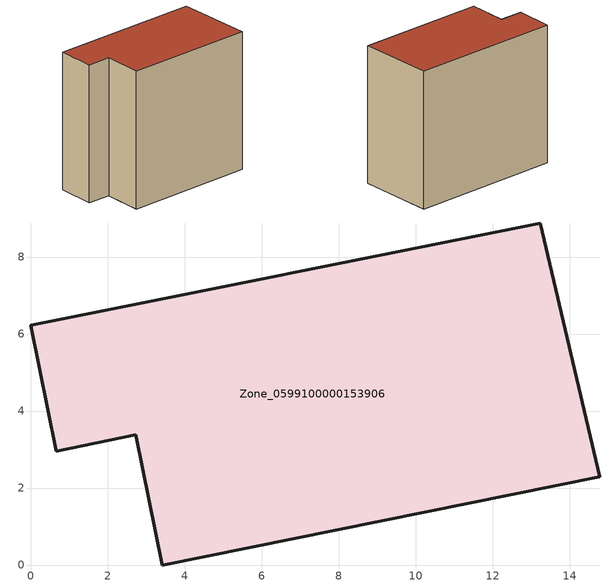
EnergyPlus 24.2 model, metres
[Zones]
Zone_0599100000153906
 floor ground (C_G): 2.73,3.39 0.66,2.96 0,6.23 13.23,8.88 14.78,2.29 3.42,0 z0
 wall outside (C_F): 13.23,8.88 0,6.23 0.66,2.96 2.73,3.39 3.42,0 14.78,2.29 13.23,8.88 z0:12.5
 roof outside (C_R): 3.42,0 14.78,2.29 13.23,8.88 0,6.23 0.66,2.96 2.73,3.39 z12.5
[BUILDING]
Pand.0599100000153906: North Axis=0; Terrain=City; Loads Convergence Tolerance Value=0.04; Temperature Convergence Tolerance Value=0.4; Solar Distribution=FullExterior; Maximum Number of Warmup Days=25; Minimum Number of Warmup Days=1
[Site:Location]
Rotterdam.The.Hague.AP_ZH_NLD Design_Conditions: Latitude=51.96; Longitude=4.45; Time Zone=1; Elevation=-4.5
[SITE:GROUNDTEMPERATURE:BUILDINGSURFACE]
18, 18, 18, 18, 18, 18, 18, 18, 18, 18, 18, 18
[MATERIAL] Thermal Absorptance=0.9; Solar Absorptance=0.7; Visible Absorptance=0.7
Name | Roughness | Thickness | Conductivity | Density | Specific Heat
G.TI.1946 | MediumSmooth | 0.15 | 1 | 540 | 1210
F.TI.1946 | Rough | 0.3 | 0.857143 | 1920 | 840
R.TI.1946 | MediumRough | 0.2 | 0.1 | 1500 | 1000
[CONSTRUCTION]
C_G: G.TI.1946
C_F: F.TI.1946
C_R: R.TI.1946
[ZONE]
Zone_0599100000153906: Type=1; Multiplier=1; Ceiling Height=Autocalculate; Volume=Autocalculate; Floor Area=autocalculate; Part of Total Floor Area=Yes
[ZONEINFILTRATION:DESIGNFLOWRATE]
Infil_Zone_0599100000153906: Zone or ZoneList or Space or SpaceList=Zone_0599100000153906; Schedule=AlwaysOn; Design Flow Rate Calculation Method=Flow/Area; Flow Rate per Floor Area=0.003; Constant Term Coefficient=1; Temperature Term Coefficient=0; Velocity Term Coefficient=0; Velocity Squared Term Coefficient=0
[HVACTEMPLATE:ZONE:IDEALLOADSAIRSYSTEM]
Zone_0599100000153906: Maximum Heating Supply Air Temperature=50; Minimum Cooling Supply Air Temperature=13; Maximum Heating Supply Air Humidity Ratio=0.0156; Minimum Cooling Supply Air Humidity Ratio=0.0077; Heating Limit=NoLimit; Cooling Limit=NoLimit; Dehumidification Control Type=ConstantSensibleHeatRatio; Cooling Sensible Heat Ratio=0.7; Dehumidification Setpoint=60; Humidification Control Type=None; Humidification Setpoint=30; Outdoor Air Method=None; Outdoor Air Flow Rate per Person=0.00944; Outdoor Air Flow Rate per Zone Floor Area=0; Outdoor Air Flow Rate per Zone=0; Demand Controlled Ventilation Type=None; Outdoor Air Economizer Type=NoEconomizer; Heat Recovery Type=None; Sensible Heat Recovery Effectiveness=0.7; Latent Heat Recovery Effectiveness=0.65
[ZONECONTROL:THERMOSTAT]
ThermostatControl_Zone_0599100000153906: Zone or ZoneList=Zone_0599100000153906; Control Type Schedule=DualSetpointControlType; Control 1=Thermostat_Zone_0599100000153906; Temperature Difference Between Cutout And Setpoint=0
[THERMOSTATSETPOINT:DUALSETPOINT]
Thermostat_Zone_0599100000153906: Heating Setpoint Temperature Schedule=HeatingSetpoint_Zone_0599100000153906; Cooling Setpoint Temperature Schedule=CoolingSetpoint_Zone_0599100000153906
[SCHEDULE:COMPACT]
HeatingSetpoint_Zone_0599100000153906: Through: 12/31, For: AllDays, Until: 24:00, 21
CoolingSetpoint_Zone_0599100000153906: Through: 12/31, For: AllDays, Until: 24:00, 24
DualSetpointControlType: Through: 12/31, For: AllDays, Until: 24:00, 4
AlwaysOn: Through: 12/31, For: AllDays, Until: 24:00, 1
